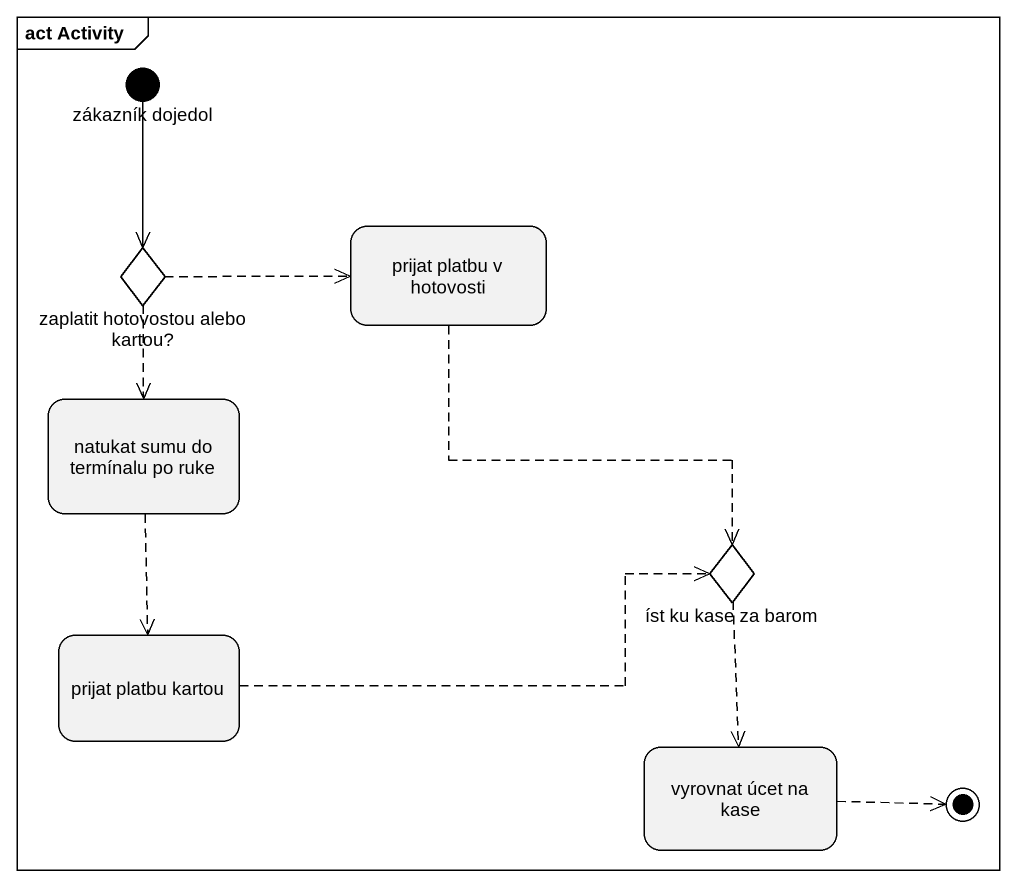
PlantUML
@startuml
mainframe act Activity
hide empty description
state "zákazník dojedol" as zákazník_dojedol <<start>>
state "prijat platbu v hotovosti" as prijat_platbu_v_hotovosti
state "zaplatit hotovostou alebo kartou?" as zaplatit_hotovostou_alebo <<choice>>
state "natukat sumu do termínalu po ruke" as natukat_sumu_do_termínalu
state "íst ku kase za barom" as íst_ku_kase_za_barom <<choice>>
state "prijat platbu kartou" as prijat_platbu_kartou
state "vyrovnat úcet na kase" as vyrovnat_úcet_na_kase
zákazník_dojedol --> zaplatit_hotovostou_alebo
prijat_platbu_v_hotovosti -[dashed]-> íst_ku_kase_za_barom
zaplatit_hotovostou_alebo -right[dashed]-> prijat_platbu_v_hotovosti
zaplatit_hotovostou_alebo -[dashed]-> natukat_sumu_do_termínalu
natukat_sumu_do_termínalu -[dashed]-> prijat_platbu_kartou
íst_ku_kase_za_barom -[dashed]-> vyrovnat_úcet_na_kase
prijat_platbu_kartou -right[dashed]-> íst_ku_kase_za_barom
vyrovnat_úcet_na_kase -right[dashed]-> [*]
@enduml
